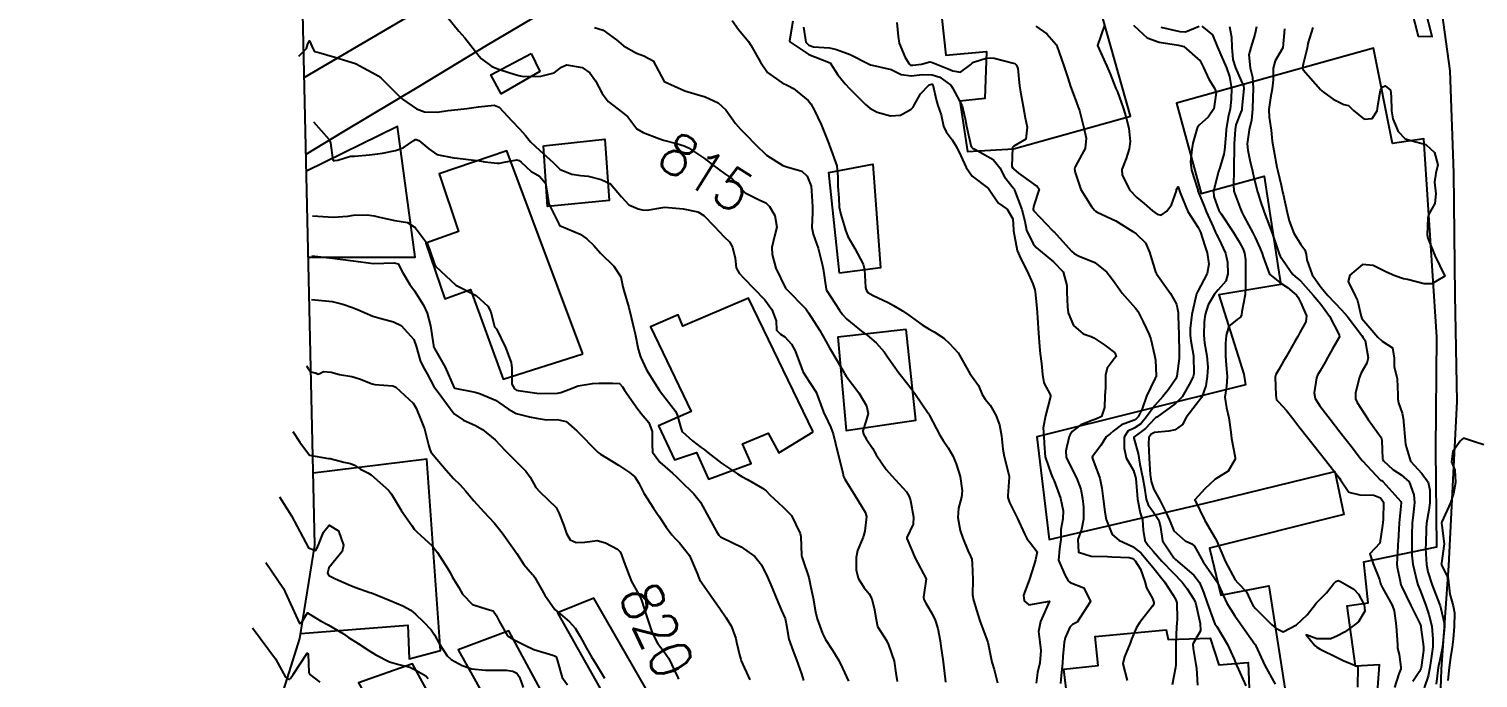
# Model space of a CAD drawing. Header units: metres. Extents: x 307586 to 320046, y 7427249 to 7434250.
# Drawn here: x 318738.1 to 318878.8, y 7429548.4 to 7429611.4 of the extents above; entities that cross this region are included whole.
import ezdxf
from ezdxf.enums import TextEntityAlignment as Align

# ---------------------------------------------------------------- set-up
doc = ezdxf.new("R2010")
doc.units = ezdxf.units.M
doc.header["$MEASUREMENT"] = 0
for name, color, linetype in [('Area', 45, 'Continuous'), ('Cotas', 45, 'Continuous'), ('Curvas de Nivel 1m', 11, 'Continuous'), ('Curvas de Nivel 5m', 15, 'Continuous'), ('Edificações', 30, 'Continuous'), ('Vias Primárias', 230, 'Continuous')]:
    doc.layers.add(name, color=color, linetype=linetype)
doc.styles.add('Style-STANDARD', font='STANDARD.shx')

msp = doc.modelspace()

# ---------------------------------------------------------------- linework, layer by layer
at = {"layer": 'Area'}
msp.add_polyline3d([(318757.15, 7429529.03, 828.4), (318764.41, 7429552.24, 824.38), (318765.86, 7429561.31, 826.19), (318764.71, 7429612.93, 817.03)], dxfattribs=at)
at = {"layer": 'Curvas de Nivel 1m', "flags": 128}
for points, elevation in [([(318793.03, 7429611.58), (318793.86, 7429611.32), (318795.17, 7429610.39), (318795.84, 7429609.79), (318797.1, 7429609.09), (318797.83, 7429608.84), (318798.73, 7429608.34), (318799.8, 7429606.33), (318801.79, 7429605.43), (318803, 7429605.08), (318803.78, 7429604.86), (318805.02, 7429604.27), (318805.77, 7429603.59), (318806.32, 7429602.81), (318806.72, 7429602.25), (318807.2, 7429601.69), (318807.74, 7429601.16), (318808.66, 7429600.22), (318809.72, 7429599.18), (318811.3, 7429598.19), (318811.7, 7429598.05), (318813.15, 7429597.62), (318813.69, 7429597.14), (318814.05, 7429596.16), (318814.11, 7429595.73), (318814.18, 7429594.15), (318814.19, 7429593.61), (318814.14, 7429592.15), (318814.26, 7429591.52), (318814.73, 7429590.15), (318815.14, 7429588.6), (318815.23, 7429588.14), (318815.52, 7429586.18), (318815.53, 7429586.14), (318815.56, 7429586.08), (318816.81, 7429584.12), (318817.11, 7429583.7), (318817.52, 7429583.24), (318818.94, 7429582.1), (318819.51, 7429581.69), (318820.39, 7429580.96), (318821.15, 7429580.07), (318821.49, 7429579.59), (318822.59, 7429578.05), (318823.45, 7429576.93), (318824.14, 7429576.03), (318825.42, 7429574.11), (318825.46, 7429574.05), (318825.48, 7429574.02), (318825.54, 7429573.89), (318826.57, 7429572), (318826.87, 7429571.48), (318827.38, 7429570.77), (318827.83, 7429569.99), (318828.14, 7429569.2), (318828.54, 7429567.98), (318828.72, 7429566.58), (318828.65, 7429565.98), (318828.38, 7429564.91), (318828.29, 7429563.98), (318828.54, 7429562.72), (318828.8, 7429561.97), (318829.26, 7429560.8), (318829.54, 7429560.25), (318829.65, 7429559.96), (318829.7, 7429559.51), (318829.76, 7429557.96), (318829.74, 7429556.49), (318829.81, 7429555.96), (318830.15, 7429554.91), (318830.44, 7429553.95), (318831.15, 7429552.04), (318831.2, 7429551.94), (318831.22, 7429551.88), (318831.62, 7429549.94), (318831.84, 7429549.22), (318832.17, 7429547.93)], 814), ([(318806.38, 7429612.25), (318807, 7429611.38), (318807.85, 7429610.39), (318807.98, 7429610.23), (318808.22, 7429609.86), (318809.14, 7429608.22), (318809.81, 7429607.22), (318811.25, 7429606.2), (318811.8, 7429605.96), (318812.34, 7429605.64), (318813.78, 7429604.48), (318814.04, 7429604.16), (318814.4, 7429603.52), (318815.03, 7429602.15), (318815.74, 7429600.39), (318815.8, 7429600.21), (318815.82, 7429600.14), (318815.86, 7429600.01), (318816.54, 7429598.13), (318816.64, 7429597.08), (318816.66, 7429596.13), (318816.74, 7429595.05), (318816.79, 7429594.12), (318816.93, 7429593.41), (318817.33, 7429592.11), (318817.4, 7429591.88), (318817.62, 7429591.28), (318818.3, 7429590.1), (318819.11, 7429588.58), (318819.24, 7429588.09), (318819.34, 7429586.32), (318819.4, 7429586.09), (318819.56, 7429585.85), (318820.08, 7429585.56), (318821.54, 7429584.87), (318822.07, 7429584.59), (318822.92, 7429584.05), (318823.54, 7429583.63), (318824.84, 7429582.71), (318825.52, 7429582.28), (318826.02, 7429582.01), (318826.93, 7429581.42), (318827.5, 7429580.89), (318828.32, 7429579.98), (318829.46, 7429577.97), (318830.3, 7429576.81), (318830.67, 7429575.95), (318830.96, 7429575.47), (318831.43, 7429574.89), (318831.99, 7429573.93), (318832.36, 7429572.98), (318832.54, 7429571.93), (318832.67, 7429570.64), (318832.79, 7429569.93), (318833.28, 7429567.99), (318833.29, 7429567.92), (318833.16, 7429566.08), (318833.17, 7429565.92), (318833.32, 7429565.44), (318834.09, 7429563.91), (318834.77, 7429562.41), (318835.02, 7429561.9), (318835.27, 7429561.62), (318836.02, 7429560.65), (318835.83, 7429559.89), (318835.7, 7429559.43), (318835.22, 7429557.9), (318834.67, 7429556.44), (318834.73, 7429555.9), (318835.2, 7429555.5), (318837.2, 7429555.87), (318836.33, 7429553.88), (318836.13, 7429552.92), (318836.26, 7429551.88), (318836.36, 7429551.09), (318836.26, 7429549.88), (318836.05, 7429548.95), (318835.91, 7429547.89)], 813), ([(318812.27, 7429612.18), (318811.96, 7429610.29), (318812, 7429610.19), (318813.83, 7429608.95), (318815.76, 7429608.21), (318815.82, 7429608.19), (318815.9, 7429608.14), (318816.65, 7429606.97), (318817.35, 7429606.12), (318817.8, 7429605.64), (318819.33, 7429604.09), (318819.77, 7429603.75), (318820.48, 7429603.37), (318821.77, 7429602.99), (318822.74, 7429603.08), (318823.78, 7429603.64), (318823.97, 7429603.85), (318824.08, 7429604.04), (318824.68, 7429605.15), (318825.51, 7429606.02), (318825.76, 7429606.07), (318825.8, 7429606.07), (318825.84, 7429606.06), (318825.87, 7429606.02), (318826.22, 7429604.45), (318826.37, 7429604.01), (318826.67, 7429603.11), (318826.92, 7429602), (318827.18, 7429601.43), (318827.74, 7429600.68), (318828.16, 7429599.99), (318828.6, 7429599.11), (318829.1, 7429597.98), (318829.69, 7429597.15), (318831.28, 7429595.95), (318831.68, 7429595.35), (318832.26, 7429594.53), (318833.1, 7429593.93), (318833.65, 7429593.01), (318833.7, 7429591.92), (318833.71, 7429591.84), (318834.07, 7429589.92), (318834.42, 7429589.1), (318835.04, 7429587.91), (318835.57, 7429586.68), (318835.78, 7429586.11), (318835.82, 7429585.9), (318835.98, 7429584.32), (318836.02, 7429583.89), (318836.05, 7429583.37), (318836.13, 7429581.89), (318836.22, 7429580.61), (318836.3, 7429579.89), (318836.43, 7429578.94), (318836.52, 7429577.88), (318836.65, 7429577.08), (318837.29, 7429575.87), (318837.31, 7429575.74), (318836.8, 7429573.88), (318836.58, 7429572.7), (318836.66, 7429571.88), (318836.69, 7429571.18), (318836.77, 7429569.88), (318837.35, 7429568.21), (318837.51, 7429567.87), (318837.66, 7429567.55), (318838.26, 7429565.86), (318838.52, 7429564.65), (318838.49, 7429563.86), (318838.32, 7429562.83), (318838.29, 7429561.86), (318838.18, 7429560.94), (318838.09, 7429559.86), (318838.68, 7429558.41), (318839.03, 7429557.85), (318839.22, 7429557.69), (318840.55, 7429557.17), (318841.2, 7429555.82), (318839.88, 7429553.84), (318839.43, 7429553.59), (318839.18, 7429553.33), (318838.72, 7429552.3), (318838.63, 7429551.86), (318838.49, 7429550.5), (318838.45, 7429549.86), (318838.34, 7429548.64), (318838.28, 7429547.86)], 812), ([(318813.31, 7429611.61), (318813.54, 7429610.16), (318813.85, 7429609.85), (318814.29, 7429609.71), (318815.84, 7429609.59), (318816.53, 7429609.44), (318817.84, 7429608.97), (318819.56, 7429608.09), (318819.82, 7429607.96), (318819.98, 7429607.93), (318821.82, 7429607.51), (318822.79, 7429607.03), (318823.81, 7429606.9), (318824.85, 7429607), (318825.81, 7429606.99), (318826.56, 7429606.76), (318827.61, 7429605.99), (318827.7, 7429605.89), (318827.8, 7429605.71), (318828.72, 7429603.98), (318829.02, 7429602.72), (318829.14, 7429601.98), (318829.57, 7429600.13), (318829.64, 7429599.97), (318829.73, 7429599.86), (318829.94, 7429599.76), (318831.72, 7429598.77), (318832.38, 7429597.94), (318832.82, 7429597.06), (318833.68, 7429596.01), (318833.76, 7429595.92), (318833.82, 7429595.78), (318834.53, 7429593.91), (318834.8, 7429592.76), (318834.98, 7429591.91), (318835.62, 7429590.56), (318835.92, 7429590.2), (318836.29, 7429589.89), (318837.6, 7429588.81), (318838.52, 7429587.86), (318838.89, 7429586.53), (318838.9, 7429585.86), (318838.96, 7429584.44), (318839.03, 7429583.86), (318839.52, 7429582.64), (318840.46, 7429581.84), (318841.25, 7429581.57), (318841.51, 7429581.45), (318842.57, 7429580.74), (318843.5, 7429580.02), (318843.65, 7429579.8), (318843.67, 7429579.62), (318843.49, 7429579.4), (318842.8, 7429578.48), (318842.64, 7429577.81), (318842.63, 7429576.63), (318842.58, 7429575.81), (318842.55, 7429574.69), (318842.24, 7429573.81), (318841.7, 7429573.54), (318841.42, 7429573.45), (318840.25, 7429572.99), (318839.4, 7429572.33), (318839.2, 7429572.05), (318839.12, 7429571.85), (318838.78, 7429570.46), (318838.82, 7429569.86), (318839.36, 7429568.71), (318839.83, 7429567.84), (318840.24, 7429566.74), (318840.42, 7429565.83), (318840.5, 7429565.01), (318840.5, 7429563.83), (318840.31, 7429562.82), (318839.96, 7429561.84), (318840.03, 7429560.61), (318841.26, 7429560.25), (318842.85, 7429560.21), (318843.26, 7429560.18), (318844.93, 7429560.11), (318845.26, 7429560.02), (318845.39, 7429559.92), (318845.51, 7429559.78), (318846.03, 7429558.98), (318846.46, 7429557.76), (318846.62, 7429557.16), (318847.21, 7429556.13), (318847.35, 7429555.75), (318847.34, 7429555.61), (318847.2, 7429555.38), (318845.94, 7429553.77), (318845.65, 7429553.3), (318845.16, 7429552.16), (318845.06, 7429551.88), (318845.02, 7429551.78), (318844.47, 7429550.46), (318844.34, 7429549.79), (318844.74, 7429548.15)], 811), ([(318835.87, 7429611.7), (318836.94, 7429610.96), (318837.85, 7429609.93), (318837.89, 7429609.87), (318837.92, 7429609.81), (318838.59, 7429607.86), (318838.97, 7429606.7), (318839.24, 7429605.86), (318839.79, 7429604.4), (318840, 7429603.85), (318840.11, 7429603.52), (318840.55, 7429601.84), (318840.76, 7429600.83), (318840.66, 7429599.84), (318840.33, 7429599.24), (318839.71, 7429598.05), (318839.65, 7429597.91), (318839.64, 7429597.85), (318839.7, 7429597.51), (318840.26, 7429595.84), (318841.29, 7429594.21), (318841.58, 7429593.83), (318841.66, 7429593.75), (318841.83, 7429593.65), (318843.65, 7429592.8), (318845.3, 7429591.78), (318845.63, 7429591.55), (318846.54, 7429590.68), (318846.92, 7429589.76), (318847.49, 7429587.84), (318847.53, 7429587.75), (318847.55, 7429587.72), (318847.58, 7429587.64), (318848.96, 7429585.74), (318849.55, 7429584.71), (318849.71, 7429583.9), (318849.7, 7429583.73), (318849.69, 7429583.58), (318849.76, 7429581.73), (318849.78, 7429580.01), (318849.79, 7429579.73), (318849.79, 7429579.42), (318849.57, 7429577.73), (318849.46, 7429577.47), (318848.75, 7429576.43), (318848.2, 7429575.74), (318847.43, 7429574.88), (318846.62, 7429573.76), (318846.08, 7429573.1), (318845.41, 7429572.68), (318844.81, 7429572.38), (318844.45, 7429571.79), (318844.45, 7429570.72), (318844.66, 7429569.79), (318845.35, 7429568.56), (318845.6, 7429567.78), (318845.73, 7429566.18), (318845.75, 7429565.77), (318846, 7429564.46), (318846.23, 7429563.77), (318846.3, 7429562.75), (318846.45, 7429561.76), (318846.78, 7429561.27), (318847.26, 7429560.72), (318848.11, 7429559.74), (318849.24, 7429558.57), (318850.08, 7429557.72), (318850.58, 7429557.08), (318851.21, 7429556.06), (318851.37, 7429555.7), (318851.45, 7429555.45), (318851.84, 7429553.69), (318851.88, 7429552.99), (318851.15, 7429551.74), (318851.14, 7429551.72), (318851.13, 7429551.7), (318851.13, 7429551.68), (318851.15, 7429551.27), (318851.4, 7429549.7), (318851.47, 7429549.36), (318851.57, 7429547.7)], 809), ([(318842.55, 7429611.82), (318841.85, 7429609.83), (318842.77, 7429607.82), (318843.08, 7429607.08), (318843.58, 7429605.8), (318843.65, 7429605.65), (318843.8, 7429605.32), (318844.36, 7429603.79), (318844.62, 7429602.94), (318844.9, 7429601.79), (318845.02, 7429600.51), (318844.93, 7429599.79), (318844.64, 7429598.87), (318844.24, 7429597.79), (318844.26, 7429597.23), (318844.99, 7429595.79), (318845.68, 7429595.08), (318846.38, 7429594.48), (318847.21, 7429593.76), (318847.66, 7429593.46), (318848.05, 7429593.35), (318848.61, 7429593.74), (318849.04, 7429594.36), (318849.52, 7429595.73), (318849.55, 7429595.86), (318849.69, 7429596.09), (318849.83, 7429595.73), (318849.88, 7429595.53), (318850.63, 7429593.72), (318851.64, 7429592.17), (318851.86, 7429591.71), (318852.3, 7429590.38), (318852.52, 7429589.7), (318852.68, 7429588.61), (318852.5, 7429587.7), (318851.57, 7429585.91), (318851.47, 7429585.7), (318851.43, 7429585.57), (318851.01, 7429583.71), (318850.87, 7429582.36), (318850.87, 7429581.71), (318850.94, 7429581.14), (318851.2, 7429579.7), (318851.21, 7429577.96), (318851.14, 7429577.7), (318850.9, 7429577.15), (318850.1, 7429575.72), (318849.44, 7429575.05), (318847.61, 7429573.75), (318847.49, 7429573.68), (318847.42, 7429573.61), (318846.53, 7429572.64), (318845.39, 7429571.8), (318845.39, 7429571.71), (318845.82, 7429570.22), (318845.88, 7429569.77), (318845.97, 7429569.17), (318846.28, 7429567.77), (318846.44, 7429566.87), (318846.6, 7429565.76), (318846.78, 7429565.22), (318847.31, 7429564.52), (318847.83, 7429563.74), (318847.99, 7429563.04), (318848.18, 7429561.74), (318849.26, 7429560.09), (318849.44, 7429559.91), (318849.68, 7429559.72), (318851.23, 7429558.38), (318851.76, 7429557.69), (318852.15, 7429556.75), (318852.52, 7429555.69), (318853.18, 7429553.84), (318853.26, 7429553.68), (318853.44, 7429553.42), (318854.49, 7429551.67), (318855.14, 7429550.22), (318855.29, 7429549.81), (318855.35, 7429549.66), (318855.54, 7429549.24), (318856.28, 7429547.64)], 808), ([(318845.35, 7429611.79), (318845.87, 7429611.33), (318846.68, 7429610.59), (318847.86, 7429610.17), (318849.74, 7429609.85), (318849.85, 7429609.83), (318850.24, 7429609.73), (318851.83, 7429608.34), (318852.17, 7429607.7), (318852.68, 7429606.56), (318853.21, 7429605.69), (318853.37, 7429605.26), (318853.16, 7429603.69), (318852.6, 7429602.87), (318851.76, 7429602.13), (318851.58, 7429601.89), (318851.5, 7429601.71), (318851.11, 7429600.35), (318851.01, 7429599.72), (318850.91, 7429598.53), (318850.99, 7429597.72), (318851.59, 7429595.81), (318851.62, 7429595.71), (318851.68, 7429595.56), (318852.21, 7429594.24), (318852.43, 7429593.7), (318853.1, 7429592.23), (318853.33, 7429591.68), (318853.42, 7429591.47), (318853.63, 7429591.05), (318854.28, 7429589.67), (318854.48, 7429588.79), (318854.53, 7429587.67), (318854.32, 7429586.93), (318853.57, 7429586.11), (318853.21, 7429585.68), (318852.61, 7429584.63), (318852.31, 7429583.69), (318852.23, 7429582.99), (318852.18, 7429581.69), (318852.25, 7429580.95), (318852.48, 7429579.69), (318852.57, 7429578.6), (318852.51, 7429577.69), (318852.37, 7429576.78), (318851.98, 7429575.69), (318851.44, 7429574.95), (318850.48, 7429573.71), (318850.12, 7429573.01), (318849.4, 7429572.49), (318848.78, 7429572.36), (318847.4, 7429572.24), (318847.09, 7429572.07), (318846.85, 7429571.76), (318846.8, 7429571.17), (318846.88, 7429569.76), (318846.98, 7429568.13), (318847.04, 7429567.75), (318847.09, 7429567.5), (318847.33, 7429566.72), (318847.87, 7429565.74), (318848.48, 7429564.57), (318848.85, 7429563.73), (318849.29, 7429562.71), (318850.36, 7429561.71), (318851.01, 7429561.45), (318851.27, 7429561.2), (318852.12, 7429559.69), (318853.23, 7429558.1), (318853.51, 7429557.68), (318853.79, 7429557.1), (318854.43, 7429555.67), (318855.19, 7429554.44), (318855.52, 7429553.99), (318855.76, 7429553.65), (318857.15, 7429551.7), (318857.2, 7429551.63), (318857.24, 7429551.54), (318858.12, 7429549.62), (318859.11, 7429547.81)], 807), ([(318848, 7429611.62), (318849.87, 7429611.18), (318850.42, 7429611.17), (318851.75, 7429611.71)], 806), ([(318852, 7429611.71), (318853.02, 7429610.85), (318853.53, 7429609.68), (318853.84, 7429608.92), (318854.38, 7429607.67), (318854.67, 7429606.82), (318854.86, 7429605.67), (318854.84, 7429604.62), (318854.73, 7429603.67), (318854.56, 7429602.88), (318854.37, 7429601.67), (318854.31, 7429601.11), (318854.18, 7429599.68), (318854.13, 7429599.28), (318853.71, 7429597.84), (318853.65, 7429597.73), (318853.63, 7429597.68), (318853.62, 7429597.6), (318853.13, 7429595.69), (318853.17, 7429595.18), (318853.66, 7429593.82), (318853.73, 7429593.68), (318853.86, 7429593.48), (318855.08, 7429591.67), (318855.62, 7429590.77), (318856.01, 7429590.05), (318856.15, 7429589.65), (318856.23, 7429589.03), (318856.23, 7429587.65), (318856.22, 7429586.3), (318856.2, 7429585.65), (318855.87, 7429583.98), (318855.83, 7429583.66), (318855.74, 7429583.46), (318855.54, 7429583.32), (318854.62, 7429582.58), (318854.36, 7429581.67), (318854.29, 7429580.88), (318854.29, 7429579.67), (318854.35, 7429578.8), (318854.45, 7429577.67), (318854.4, 7429576.73), (318854.24, 7429575.67), (318854.39, 7429574.63), (318854.61, 7429573.67), (318854.8, 7429572.27), (318854.88, 7429571.67), (318855.23, 7429569.81), (318855.22, 7429569.66), (318854.55, 7429568.48), (318853.34, 7429567.74), (318853.31, 7429567.72), (318853.26, 7429567.68), (318852.27, 7429566.76), (318851.32, 7429565.7), (318852.29, 7429563.69), (318853.28, 7429562), (318853.45, 7429561.68), (318853.58, 7429561.37), (318854.28, 7429559.67), (318855.23, 7429557.94), (318855.48, 7429557.66), (318856.33, 7429556.76), (318856.85, 7429555.64), (318856.97, 7429555.4), (318857.2, 7429555.14), (318858.76, 7429553.61), (318859.18, 7429553.23), (318859.88, 7429552.89), (318861.18, 7429553.58), (318862.22, 7429554.54), (318863.03, 7429555.56), (318863.1, 7429555.66), (318863.2, 7429555.76), (318864.09, 7429556.68), (318864.79, 7429557.54), (318865, 7429557.77), (318865.23, 7429557.86), (318865.47, 7429557.78), (318865.92, 7429557.53), (318866.75, 7429557.04), (318867.22, 7429556.55), (318867.75, 7429555.5), (318867.82, 7429554.88), (318867.19, 7429553.85), (318866.79, 7429553.52), (318865.85, 7429552.86), (318865.17, 7429552.49), (318864.51, 7429552.2), (318863.16, 7429552.21), (318862.13, 7429552.61), (318862.96, 7429551.56), (318863.15, 7429551.41), (318863.49, 7429551.22), (318865.14, 7429550.39), (318865.73, 7429550.12), (318867.13, 7429549.51), (318867.1, 7429547.51)], 806), ([(318857.29, 7429611.64), (318857.13, 7429610.9), (318856.74, 7429609.65), (318856.57, 7429608.92), (318856.69, 7429607.65), (318856.92, 7429606.75), (318856.99, 7429605.64), (318856.93, 7429604.78), (318856.91, 7429603.64), (318856.83, 7429602.59), (318856.58, 7429601.65), (318856.38, 7429600.29), (318856.45, 7429599.65), (318856.67, 7429598.7), (318856.91, 7429597.64), (318857.05, 7429597), (318857.39, 7429595.63), (318857.46, 7429595.41), (318857.67, 7429594.79), (318858.06, 7429593.63), (318858.3, 7429592.98), (318858.81, 7429591.62), (318859.43, 7429589.8), (318859.5, 7429589.61), (318859.61, 7429589.36), (318860.82, 7429587.59), (318861.24, 7429587.24), (318861.58, 7429586.96), (318862.82, 7429585.57), (318863.55, 7429584.7), (318864.39, 7429583.55), (318865.32, 7429581.74), (318865.35, 7429581.54), (318864.69, 7429580.36), (318864.23, 7429579.55), (318863.96, 7429579.08), (318863.47, 7429578.22), (318863.23, 7429577.8), (318863.14, 7429577.56), (318862.91, 7429576.11), (318862.99, 7429575.56), (318863.44, 7429574.84), (318864.44, 7429573.55), (318865.4, 7429572.31), (318866.01, 7429571.53), (318866.63, 7429570.76), (318867.38, 7429569.76), (318867.59, 7429569.51), (318869.35, 7429567.63), (318869.44, 7429567.57), (318869.56, 7429567.49), (318871.32, 7429565.55), (318871.36, 7429565.46), (318871.36, 7429565.42), (318871.32, 7429565.08), (318871.17, 7429563.46), (318871.06, 7429561.67), (318871.04, 7429561.46), (318871.01, 7429561.21), (318870.93, 7429559.46), (318870.96, 7429559.17), (318871.24, 7429557.81), (318871.31, 7429557.46), (318871.37, 7429557.32), (318872.3, 7429555.45), (318873.18, 7429553.63), (318873.25, 7429553.44), (318873.27, 7429553.35), (318873.52, 7429551.44), (318873.51, 7429551.07), (318873.3, 7429549.44), (318873.27, 7429549.3), (318873.13, 7429549.02), (318872.49, 7429548.08)], 804), ([(318862.77, 7429611.58), (318862.29, 7429610.02), (318862.21, 7429609.58), (318861.84, 7429608.02), (318861.77, 7429607.66), (318861.77, 7429607.59), (318861.83, 7429607.48), (318863.51, 7429605.56), (318863.65, 7429605.42), (318863.8, 7429605.29), (318864.73, 7429604.62), (318865.79, 7429604.1), (318866.24, 7429603.99), (318866.72, 7429603.53), (318867.77, 7429602.67), (318868.54, 7429602.73), (318869.01, 7429603.5), (318869.12, 7429604.16), (318869.35, 7429605.49), (318869.51, 7429605.79), (318869.81, 7429605.92), (318870.31, 7429605.48), (318870.39, 7429604.89), (318870.42, 7429603.48), (318870.55, 7429602.7), (318871.05, 7429601.48), (318871.75, 7429600.77), (318872.76, 7429600.47), (318873.74, 7429600.21), (318874.58, 7429599.43), (318874.92, 7429598.23), (318874.71, 7429597.43), (318874.57, 7429596.56), (318874.7, 7429595.43), (318874.62, 7429594.49), (318874.05, 7429593.44), (318873.95, 7429593.14), (318873.87, 7429591.44), (318873.93, 7429591.13), (318874.61, 7429589.43), (318875.59, 7429587.42), (318874.34, 7429586.67), (318873.58, 7429586.7), (318871.95, 7429587.09), (318871.59, 7429587.18), (318870.73, 7429587.47), (318869.93, 7429587.82), (318869.6, 7429587.98), (318868.63, 7429588.47), (318867.6, 7429588.55), (318866.36, 7429587.53), (318866.21, 7429586.91), (318866.88, 7429585.52), (318867.11, 7429585.07), (318867.46, 7429583.51), (318867.54, 7429583.33), (318869.07, 7429581.49), (318869.51, 7429581.13), (318870.51, 7429580.48), (318870.68, 7429579.47), (318870.67, 7429578.66), (318870.95, 7429577.47), (318871.01, 7429575.9), (318871.01, 7429575.47), (318871.1, 7429575.13), (318871.43, 7429574.13), (318871.57, 7429573.46), (318871.59, 7429573.29), (318871.74, 7429571.46), (318871.77, 7429571.07), (318872.26, 7429569.45), (318873.36, 7429568.26), (318873.97, 7429567.43), (318874.14, 7429566.63), (318874.13, 7429565.43), (318874.04, 7429564.71), (318873.81, 7429563.43), (318873.77, 7429562.96), (318873.73, 7429561.44), (318873.72, 7429560.99), (318873.8, 7429559.43), (318873.95, 7429558.73), (318874.37, 7429557.43), (318875.07, 7429555.56), (318875.12, 7429555.42), (318875.2, 7429555.14), (318875.53, 7429553.76), (318875.54, 7429553.41), (318875.52, 7429553.08), (318875.36, 7429551.42), (318875.14, 7429550.29), (318874.97, 7429549.58), (318874.94, 7429549.42), (318874.74, 7429547.8)], 802), ([(318764.31, 7429608.81), (318765.08, 7429609.53), (318765.18, 7429609.99), (318765.34, 7429610.27), (318765.71, 7429609.48), (318765.83, 7429609.25), (318766.25, 7429609.16), (318767.82, 7429608.71), (318769.82, 7429608.07), (318771.03, 7429607.45), (318771.81, 7429607.01), (318772.02, 7429606.88), (318772.3, 7429606.66), (318773.78, 7429605.21), (318774.4, 7429604.63), (318775.76, 7429603.67), (318776.53, 7429603.38), (318777.76, 7429603.35), (318778.82, 7429603.52), (318779.76, 7429603.63), (318780.63, 7429603.7), (318781.77, 7429603.88), (318783.28, 7429604.04), (318783.77, 7429603.85), (318785, 7429602.51), (318785.75, 7429601.75), (318786.34, 7429601.09), (318786.82, 7429600.48), (318787.72, 7429599.62), (318789, 7429598.46), (318789.7, 7429597.78), (318790.81, 7429597.32), (318791.69, 7429597.22), (318792.41, 7429597.14), (318793.69, 7429596.82), (318794.57, 7429596.39), (318795.66, 7429595.13), (318796.36, 7429594.37), (318797.26, 7429593.97), (318797.65, 7429593.87), (318798.15, 7429593.84), (318799.65, 7429594.1), (318799.86, 7429594.12), (318801.65, 7429593.98), (318803.05, 7429593.69), (318803.64, 7429593.33), (318804.64, 7429592.27), (318805.62, 7429591.25), (318806.12, 7429590.75), (318806.44, 7429590.25), (318806.67, 7429589.17), (318806.79, 7429588.24), (318807.07, 7429587.73), (318807.57, 7429587.21), (318808.51, 7429586.22), (318809.55, 7429585.14), (318810.24, 7429584.2), (318810.65, 7429583.08), (318810.71, 7429582.2), (318811.1, 7429581.79), (318811.51, 7429581.53), (318812.16, 7429580.83), (318812.5, 7429580.17), (318813.12, 7429578.52), (318813.27, 7429578.16), (318813.46, 7429577.86), (318814.55, 7429576.15), (318815.22, 7429574.33), (318815.29, 7429574.14), (318815.41, 7429573.89), (318815.98, 7429572.72), (318816.2, 7429572.13), (318816.42, 7429571.17), (318816.68, 7429570.12), (318817.13, 7429568.33), (318817.17, 7429568.11), (318817.2, 7429567.97), (318817.34, 7429567.73), (318818.33, 7429566.1), (318819.3, 7429564.52), (318819.45, 7429564.09), (318819.28, 7429562.67), (318819.16, 7429562.2), (318819.12, 7429562.09), (318818.57, 7429560.79), (318818.43, 7429560.1), (318818.43, 7429558.9), (318818.62, 7429558.1), (318819.21, 7429557.16), (318819.7, 7429556.58), (318819.94, 7429556.08), (318820.22, 7429555.04), (318820.39, 7429554.07), (318820.52, 7429553.42), (318821.16, 7429552.4), (318821.38, 7429552.06), (318821.58, 7429551.62), (318822.12, 7429550.05), (318822.28, 7429548.88), (318822.42, 7429548.05)], 816), ([(318860.03, 7429611.45), (318859.85, 7429609.61), (318859.1, 7429608.35), (318858.91, 7429607.62), (318858.92, 7429606.51), (318858.83, 7429605.62), (318858.67, 7429604.74), (318858.51, 7429603.62), (318858.52, 7429602.87), (318858.72, 7429601.62), (318858.83, 7429600.53), (318858.97, 7429599.62), (318859.29, 7429598.03), (318859.38, 7429597.61), (318859.69, 7429596.27), (318859.84, 7429595.61), (318859.88, 7429595.4), (318860.27, 7429593.6), (318860.46, 7429592.79), (318860.92, 7429591.6), (318861.62, 7429590.49), (318862, 7429589.97), (318862.11, 7429589.58), (318862.19, 7429589), (318862.72, 7429587.57), (318863.57, 7429586.34), (318864.24, 7429585.55), (318865.55, 7429584.16), (318865.86, 7429583.85), (318866.09, 7429583.53), (318867.52, 7429581.66), (318867.63, 7429581.51), (318867.84, 7429581.18), (318868.14, 7429579.5), (318868.01, 7429578.98), (318867.48, 7429578.04), (318867.26, 7429577.51), (318866.91, 7429576.06), (318866.91, 7429575.52), (318867.08, 7429575.16), (318867.43, 7429574.6), (318868.13, 7429573.5), (318869.4, 7429571.75), (318869.48, 7429571.49), (318869.55, 7429569.66), (318869.62, 7429569.49), (318870.55, 7429568.66), (318871.36, 7429568.15), (318872.12, 7429567.45), (318872.58, 7429566.2), (318872.64, 7429565.45), (318872.52, 7429564.24), (318872.43, 7429563.45), (318872.39, 7429562.35), (318872.38, 7429561.45), (318872.38, 7429560.33), (318872.47, 7429559.45), (318872.86, 7429557.82), (318872.98, 7429557.44), (318873.22, 7429556.83), (318873.75, 7429555.43), (318874.05, 7429554.58), (318874.32, 7429553.43), (318874.43, 7429552.16), (318874.41, 7429551.43), (318874.26, 7429550.31), (318874.13, 7429549.43), (318873.96, 7429548.59), (318873.57, 7429547.44)], 803), ([(318765.75, 7429602.41), (318767.23, 7429600.72), (318767.39, 7429600.38), (318767.62, 7429598.71), (318767.65, 7429598.66), (318767.7, 7429598.64), (318767.76, 7429598.65), (318768.12, 7429598.71), (318769.32, 7429599.08), (318769.71, 7429599.08), (318771.17, 7429599.21), (318771.71, 7429599.28), (318772.44, 7429599.39), (318773.71, 7429599.64), (318774.45, 7429599.9), (318775.47, 7429600.62), (318775.64, 7429600.7), (318775.72, 7429600.71), (318775.97, 7429600.62), (318776.93, 7429599.81), (318777.71, 7429599.23), (318779.37, 7429598.91), (318779.71, 7429598.89), (318781.59, 7429598.67), (318781.7, 7429598.65), (318782.39, 7429598.54), (318783.58, 7429598.4), (318783.7, 7429598.4), (318783.81, 7429598.41), (318784.27, 7429598.51), (318785.48, 7429598.73), (318785.71, 7429598.67), (318785.91, 7429598.5), (318786.85, 7429597.64), (318787.69, 7429597.15), (318788.26, 7429596.46), (318788.41, 7429595.72), (318788.6, 7429594.46), (318789.52, 7429592.56), (318789.59, 7429592.45), (318789.63, 7429592.36), (318789.79, 7429592.29), (318791.62, 7429591.5), (318792.27, 7429591.07), (318792.96, 7429590.41), (318793.6, 7429589.65), (318794.89, 7429588.39), (318795.57, 7429587.36), (318795.75, 7429586.56), (318795.79, 7429586.38), (318795.89, 7429586.04), (318796.37, 7429584.37), (318796.6, 7429583.44), (318796.85, 7429582.36), (318796.97, 7429581.82), (318797.26, 7429580.35), (318797.48, 7429579.6), (318798.08, 7429578.34), (318799.11, 7429576.67), (318799.34, 7429576.33), (318799.44, 7429576.2), (318800.88, 7429574.31), (318801.05, 7429573.95), (318801.4, 7429572.7), (318801.49, 7429572.4), (318801.57, 7429572.3), (318802.53, 7429571.43), (318803.38, 7429570.78), (318803.67, 7429570.58), (318804.06, 7429570.27), (318805.36, 7429569.27), (318806.91, 7429568.24), (318807.18, 7429568.07), (318807.34, 7429567.98), (318807.89, 7429567.67), (318809.33, 7429566.85), (318809.69, 7429566.57), (318810.04, 7429566.2), (318811.31, 7429565.02), (318812.14, 7429564.17), (318813, 7429562.44), (318813.05, 7429562.16), (318813.13, 7429560.29), (318813.15, 7429560.16), (318813.25, 7429559.88), (318813.84, 7429558.15), (318814.01, 7429557.36), (318814.25, 7429556.15), (318814.49, 7429554.84), (318814.64, 7429554.15), (318815.16, 7429552.71), (318815.35, 7429552.33), (318815.47, 7429552.14), (318816.14, 7429551.12), (318816.75, 7429550.12), (318817.12, 7429549.35), (318817.7, 7429548.1)], 817), ([(318765.64, 7429593.28), (318766.17, 7429593.26), (318767.64, 7429593.17), (318769.07, 7429593.27), (318769.64, 7429593.35), (318770.94, 7429593.38), (318771.64, 7429593.28), (318772.15, 7429593.17), (318773.63, 7429592.84), (318774.87, 7429592.63), (318775.63, 7429592.17), (318776.77, 7429590.6), (318777.02, 7429590.03), (318777.49, 7429588.59), (318777.51, 7429588.52), (318777.58, 7429588.39), (318779.56, 7429586.57), (318781.55, 7429585.54), (318782.68, 7429584.53), (318782.95, 7429583.95), (318783.31, 7429582.52), (318783.41, 7429582.42), (318783.51, 7429582.3), (318784.39, 7429580.51), (318784.93, 7429579.05), (318784.99, 7429578.5), (318785, 7429576.95), (318785.26, 7429576.5), (318785.44, 7429576.37), (318785.61, 7429576.32), (318787.44, 7429576.06), (318787.86, 7429576.04), (318789.44, 7429576.08), (318789.76, 7429576.12), (318790.54, 7429576.43), (318791.45, 7429576.77), (318792.83, 7429577.02), (318793.45, 7429577.04), (318794.78, 7429577.05), (318795.45, 7429577.01), (318795.74, 7429576.67), (318795.93, 7429576.37), (318797.25, 7429574.51), (318797.36, 7429574.35), (318797.39, 7429574.32), (318797.41, 7429574.3), (318798.29, 7429573.23), (318798.64, 7429572.34), (318798.63, 7429571.08), (318798.65, 7429570.34), (318799.36, 7429569.36), (318800.59, 7429568.31), (318800.98, 7429567.95), (318801.34, 7429567.6), (318802.68, 7429566.29), (318803.31, 7429565.47), (318803.98, 7429564.27), (318804.84, 7429562.7), (318805.1, 7429562.26), (318805.27, 7429562.1), (318806.52, 7429561.5), (318807.26, 7429561.14), (318808.6, 7429560.22), (318809.24, 7429559.4), (318809.83, 7429558.2), (318810.25, 7429557.23), (318810.66, 7429556.19), (318811.18, 7429554.96), (318811.53, 7429554.18), (318811.64, 7429553.7), (318811.9, 7429552.17), (318812.31, 7429551), (318812.65, 7429550.16), (318813.11, 7429548.82), (318813.33, 7429548.16)], 818), ([(318765.59, 7429589.39), (318766.18, 7429589.33), (318767.59, 7429589.17), (318769.33, 7429588.95), (318769.59, 7429588.92), (318771.58, 7429588.67), (318773.58, 7429588.71), (318773.95, 7429588.64), (318774.39, 7429587.82), (318775.09, 7429586.62), (318775.55, 7429586.01), (318776.44, 7429584.61), (318776.77, 7429583.85), (318777.09, 7429582.6), (318777.38, 7429580.69), (318777.4, 7429580.59), (318777.42, 7429580.53), (318777.48, 7429580.42), (318778.52, 7429578.58), (318779.41, 7429576.6), (318779.43, 7429576.57), (318779.44, 7429576.55), (318779.47, 7429576.55), (318781.44, 7429576.15), (318781.96, 7429576.01), (318783.43, 7429575.38), (318784.69, 7429574.51), (318785.41, 7429574.08), (318786.7, 7429573.77), (318787.4, 7429573.63), (318788.37, 7429573.49), (318789.4, 7429573.5), (318790.27, 7429573.31), (318791.32, 7429572.42), (318791.35, 7429572.38), (318791.39, 7429572.33), (318793.27, 7429570.4), (318793.37, 7429570.3), (318793.62, 7429570.15), (318795.35, 7429569.07), (318796.44, 7429568.36), (318796.94, 7429567.95), (318797.33, 7429567.33), (318797.83, 7429566.34), (318798.74, 7429564.89), (318799.14, 7429564.33), (318799.29, 7429564.09), (318800, 7429563.04), (318800.55, 7429562.31), (318800.88, 7429561.92), (318801.27, 7429561.53), (318802.26, 7429560.29), (318803.02, 7429558.49), (318803.09, 7429558.28), (318803.22, 7429557.98), (318804.42, 7429556.27), (318805.19, 7429555.17), (318805.8, 7429554.25), (318806.33, 7429553.41), (318806.75, 7429552.24), (318806.8, 7429551.88), (318807.14, 7429550.53), (318807.23, 7429550.23), (318807.28, 7429550.08), (318808.1, 7429548.22)], 819), ([(318765.06, 7429578.71), (318765.23, 7429578.45), (318765.45, 7429578.15), (318765.9, 7429578.05), (318765.99, 7429578.02), (318766.16, 7429577.9), (318766.37, 7429577.97), (318766.73, 7429578.18), (318767.46, 7429578.09), (318768.26, 7429577.89), (318769.45, 7429577.7), (318770.22, 7429577.46), (318771.45, 7429576.97), (318771.71, 7429576.92), (318773.44, 7429576.78), (318773.74, 7429576.64), (318775.42, 7429575.1), (318775.7, 7429574.62), (318776.2, 7429573.41), (318776.51, 7429572.6), (318776.92, 7429571.05), (318777.04, 7429570.59), (318777.13, 7429570.37), (318777.36, 7429570.07), (318778.63, 7429568.58), (318779.34, 7429567.79), (318779.96, 7429567.19), (318780.55, 7429566.55), (318781.31, 7429565.61), (318782.29, 7429564.53), (318783.28, 7429563.48), (318784.07, 7429562.51), (318785.25, 7429560.81), (318785.38, 7429560.63), (318785.47, 7429560.5), (318786.18, 7429559.43), (318787, 7429558.47), (318787.1, 7429558.35), (318787.22, 7429558.15), (318788.2, 7429556.46), (318789.18, 7429555.07), (318789.91, 7429554.44), (318790.61, 7429553.87), (318791.16, 7429553.23), (318791.65, 7429552.42), (318792.24, 7429551.31), (318792.78, 7429550.4), (318793.12, 7429549.86), (318793.99, 7429548.39)], 821), ([(318763.75, 7429572.35), (318764.42, 7429571.3), (318765.36, 7429570.05), (318767.19, 7429569.73), (318767.35, 7429569.72), (318768.69, 7429569.36), (318769.35, 7429569.22), (318769.72, 7429569.06), (318770.32, 7429568.68), (318771.02, 7429568.34), (318771.34, 7429568.15), (318773.01, 7429566.64), (318773.32, 7429566.25), (318774.29, 7429564.63), (318775.28, 7429563.21), (318775.53, 7429562.87), (318775.78, 7429562.61), (318777.25, 7429561.23), (318777.79, 7429560.58), (318778.75, 7429559.06), (318779.03, 7429558.57), (318779.22, 7429558.24), (318779.85, 7429557.2), (318780.21, 7429556.55), (318781.19, 7429555.55), (318782.61, 7429555.1), (318783.18, 7429554.94), (318783.48, 7429554.52), (318783.77, 7429553.91), (318784.59, 7429552.51), (318785.15, 7429552.14), (318786.26, 7429551.6), (318787.14, 7429551.18), (318788.98, 7429550.61), (318789.13, 7429550.57), (318789.21, 7429550.52), (318789.31, 7429550.45), (318789.41, 7429550.17), (318789.89, 7429548.44), (318790.39, 7429547.73)], 822), ([(318879.39, 7429571.05), (318878.36, 7429571.38), (318877.4, 7429571.68), (318877.23, 7429571.56), (318877.08, 7429571.39), (318876.37, 7429570.39), (318876.23, 7429569.41), (318876.55, 7429568.59), (318876.61, 7429567.4), (318876.42, 7429566.32), (318876.14, 7429565.41), (318875.3, 7429563.56), (318875.28, 7429563.45), (318875.28, 7429563.42), (318875.3, 7429563.22), (318875.51, 7429561.42), (318875.25, 7429559.55), (318875.24, 7429559.43), (318875.25, 7429559.38), (318875.91, 7429558.08), (318875.98, 7429557.41), (318876.07, 7429556.56), (318876.41, 7429555.4), (318876.52, 7429554.73), (318876.48, 7429553.4), (318876.39, 7429552.18), (318876.3, 7429551.4), (318876.13, 7429550.39), (318876, 7429549.41), (318875.87, 7429548.16)], 801), ([(318762.44, 7429565.99), (318763.62, 7429564.15), (318765.25, 7429561.03), (318765.93, 7429560.8), (318766.15, 7429561.19), (318766.73, 7429562.57), (318767.28, 7429563.24), (318768.16, 7429562.7), (318768.66, 7429561.29), (318768.54, 7429560.7), (318767.95, 7429559.99), (318767.23, 7429559.09), (318767.11, 7429558.6), (318767.22, 7429558.36), (318767.87, 7429558.05), (318769.21, 7429557.45), (318769.76, 7429557.23), (318771.2, 7429556.72), (318771.39, 7429556.66), (318773.19, 7429555.93), (318774.41, 7429555.4), (318775.18, 7429554.99), (318775.65, 7429554.61), (318776.42, 7429553.86), (318777.16, 7429553.08), (318777.5, 7429552.59), (318777.95, 7429551.77), (318778.71, 7429550.57), (318779.12, 7429550.19), (318780.17, 7429549.61), (318781.11, 7429549.3), (318782.45, 7429549.18), (318783.11, 7429549.17), (318784.47, 7429549.15), (318785.11, 7429549.07), (318785.48, 7429548.87), (318785.73, 7429548.49), (318786.1, 7429547.49)], 823), ([(318761.13, 7429559.63), (318762.83, 7429557.11), (318764.4, 7429553.7), (318764.56, 7429553.73), (318765.17, 7429554.74), (318766.41, 7429553.97), (318767.16, 7429553.57), (318768.65, 7429552.7), (318769.15, 7429552.34), (318770.08, 7429551.74), (318771.13, 7429551.07), (318771.8, 7429550.65), (318773.12, 7429549.98), (318774.03, 7429549.71), (318775.11, 7429549.46), (318775.68, 7429549.18), (318776.65, 7429548.6), (318776.87, 7429548.36)], 824)]:
    msp.add_lwpolyline(points, dxfattribs=dict(at, elevation=elevation))
at = {"layer": 'Curvas de Nivel 5m', "flags": 128}
for points, elevation in [([(318778.77, 7429612.58), (318779.86, 7429611.23), (318780.44, 7429610.56), (318781.83, 7429608.81), (318782.05, 7429608.55), (318783.07, 7429607.79), (318783.81, 7429607.49), (318785.32, 7429607), (318785.81, 7429606.87), (318786.14, 7429606.83), (318787.81, 7429606.85), (318789.1, 7429607.16), (318789.82, 7429607.71), (318790.3, 7429607.96), (318791.82, 7429607.68), (318792.56, 7429607.17), (318793.13, 7429606.41), (318793.78, 7429605.16), (318794.36, 7429604.39), (318795.76, 7429603.31), (318796.27, 7429602.89), (318796.64, 7429602.37), (318797.13, 7429601.74), (318797.74, 7429601.38), (318799.28, 7429600.79), (318799.74, 7429600.65), (318801, 7429600.32), (318801.73, 7429600.09), (318802.14, 7429599.89), (318803.71, 7429598.86), (318804.46, 7429598.27), (318805.69, 7429597.38), (318806.35, 7429596.91), (318806.98, 7429596.24), (318807.67, 7429595.52), (318809.03, 7429594.85), (318809.66, 7429594.54), (318810.03, 7429594.21), (318810.52, 7429593.33), (318810.72, 7429592.2), (318810.51, 7429591.32), (318810.26, 7429590.2), (318810.28, 7429589.53), (318810.63, 7429588.2), (318811.56, 7429586.27), (318811.6, 7429586.22), (318811.63, 7429586.19), (318813.53, 7429584.27), (318813.62, 7429584.16), (318813.81, 7429583.88), (318814.91, 7429582.15), (318815.5, 7429581.12), (318815.84, 7429580.48), (318816.03, 7429580.13), (318816.88, 7429578.71), (318817.24, 7429578.11), (318817.31, 7429577.97), (318817.46, 7429577.71), (318818.68, 7429576.1), (318819.42, 7429574.83), (318819.59, 7429574.09), (318819.41, 7429573.4), (318819.07, 7429572.41), (318819.14, 7429572.09), (318819.39, 7429571.64), (318820.03, 7429570.73), (318820.38, 7429570.07), (318821.35, 7429568.65), (318821.91, 7429568.05), (318823.33, 7429566.49), (318823.59, 7429566.04), (318823.71, 7429565.64), (318824.01, 7429564.03), (318823.97, 7429563.35), (318823.36, 7429562.04), (318823.36, 7429561.95), (318824.15, 7429560.03), (318825.22, 7429558.02), (318824.98, 7429556.24), (318825.01, 7429556.02), (318825.2, 7429555.66), (318825.8, 7429554.63), (318826.09, 7429554.01), (318826.37, 7429553.2), (318826.59, 7429552), (318826.65, 7429551.5), (318826.89, 7429549.99), (318827.1, 7429547.99)], 815), ([(318822.37, 7429612.06), (318822.5, 7429610.7), (318822.6, 7429610.06), (318823.2, 7429608.68), (318823.59, 7429608.04), (318823.71, 7429607.93), (318823.82, 7429607.92), (318823.93, 7429607.93), (318824.77, 7429608.03), (318825.6, 7429608.25), (318825.83, 7429608.19), (318826.23, 7429608.01), (318827.38, 7429607.56), (318827.82, 7429607.38), (318828.56, 7429607.24), (318829.57, 7429607.97), (318829.69, 7429608.11), (318829.83, 7429608.21), (318831.15, 7429608.64), (318831.83, 7429608.61), (318833.59, 7429608.16), (318833.83, 7429608.08), (318834.01, 7429607.92), (318834.12, 7429607.61), (318834.3, 7429605.92), (318834.39, 7429605.32), (318834.66, 7429603.91), (318834.85, 7429602.82), (318835.02, 7429601.91), (318834.91, 7429600.74), (318833.73, 7429600.04), (318833.62, 7429599.92), (318833.55, 7429598.07), (318833.65, 7429597.92), (318833.67, 7429597.89), (318833.7, 7429597.85), (318834.19, 7429597.42), (318835.69, 7429596.37), (318835.98, 7429596.19), (318836.21, 7429595.89), (318835.67, 7429594.29), (318835.62, 7429593.94), (318835.63, 7429593.9), (318835.66, 7429593.8), (318837.5, 7429591.87), (318837.57, 7429591.81), (318837.63, 7429591.76), (318839.33, 7429589.85), (318839.61, 7429589.62), (318840.08, 7429589.37), (318841.6, 7429588.77), (318842.76, 7429587.81), (318843.14, 7429587.36), (318843.57, 7429586.75), (318844.27, 7429585.79), (318845.55, 7429584.32), (318845.79, 7429584.02), (318845.92, 7429583.77), (318846.3, 7429583), (318846.89, 7429581.76), (318847.05, 7429581.3), (318847.41, 7429579.75), (318847.49, 7429579.26), (318847.57, 7429577.75), (318847.55, 7429577.66), (318847.46, 7429577.52), (318846.62, 7429575.76), (318846.19, 7429574.53), (318845.81, 7429573.77), (318845.63, 7429573.56), (318845.42, 7429573.45), (318844.21, 7429572.99), (318843.4, 7429572.37), (318843.09, 7429572.11), (318842.72, 7429571.81), (318842.19, 7429571), (318841.37, 7429569.91), (318841.34, 7429569.82), (318841.37, 7429569.71), (318842.1, 7429567.81), (318842.29, 7429566.85), (318842.43, 7429565.81), (318842.58, 7429564.54), (318842.72, 7429563.81), (318843.28, 7429562.34), (318843.93, 7429561.79), (318845.27, 7429561.18), (318846.07, 7429560.57), (318846.76, 7429559.76), (318847.24, 7429559.16), (318848.37, 7429557.74), (318849.21, 7429556.44), (318849.47, 7429555.99), (318849.56, 7429555.72), (318849.59, 7429554.13), (318849.58, 7429553.72), (318849.54, 7429553.36), (318849.46, 7429551.73), (318849.47, 7429550.06), (318849.47, 7429549.72), (318849.44, 7429549.41), (318849.12, 7429547.73)], 810), ([(318854.67, 7429611.67), (318854.88, 7429610.65), (318854.9, 7429609.67), (318855.02, 7429608.48), (318855.26, 7429607.67), (318855.81, 7429606.4), (318856.04, 7429605.9), (318856.07, 7429605.66), (318855.89, 7429603.76), (318855.89, 7429603.66), (318855.87, 7429603.57), (318855.78, 7429603.34), (318855.3, 7429602.12), (318855.22, 7429601.67), (318855.13, 7429600.27), (318855.12, 7429599.67), (318855.11, 7429598.27), (318855.1, 7429597.67), (318855.06, 7429596.29), (318855.1, 7429595.67), (318855.67, 7429594.13), (318855.82, 7429593.81), (318855.89, 7429593.66), (318856.11, 7429593.19), (318856.96, 7429591.64), (318857.18, 7429591.19), (318857.62, 7429590.18), (318857.84, 7429589.63), (318857.94, 7429589.3), (318858.58, 7429587.62), (318859.57, 7429586.8), (318860.31, 7429586.34), (318861.19, 7429585.59), (318861.34, 7429585.36), (318861.56, 7429584.9), (318862.16, 7429583.57), (318862.1, 7429583.01), (318861.52, 7429581.95), (318861.39, 7429581.71), (318861.31, 7429581.58), (318861.06, 7429581.14), (318860.18, 7429579.6), (318859.93, 7429579.16), (318859.47, 7429578.38), (318859.19, 7429577.89), (318859.12, 7429577.61), (318859.18, 7429575.87), (318859.2, 7429575.61), (318859.26, 7429575.43), (318859.44, 7429575.24), (318860.21, 7429574.37), (318860.82, 7429573.59), (318861.41, 7429572.83), (318862.41, 7429571.57), (318863.38, 7429570.33), (318863.99, 7429569.55), (318865.35, 7429567.81), (318865.46, 7429567.65), (318865.51, 7429567.54), (318866.27, 7429566.46), (318867.33, 7429566.2), (318868.68, 7429566.15), (318869.33, 7429565.91), (318869.62, 7429565.49), (318869.61, 7429563.79), (318869.58, 7429563.49), (318869.55, 7429563.24), (318869.27, 7429561.49), (318868.3, 7429560.46), (318868.64, 7429559.5), (318869.24, 7429557.97), (318869.33, 7429557.59), (318869.37, 7429557.49), (318869.55, 7429557.16), (318870.48, 7429555.47), (318870.66, 7429554.93), (318870.87, 7429553.46), (318870.98, 7429551.64), (318870.98, 7429551.46), (318871, 7429551.31), (318871.15, 7429550.68), (318871.33, 7429549.46), (318871.3, 7429549.29), (318871.13, 7429548.81), (318870.69, 7429547.47)], 805), ([(318765.54, 7429585.17), (318767.24, 7429585.01), (318767.54, 7429584.96), (318768.58, 7429584.7), (318769.53, 7429584.38), (318770.03, 7429584.18), (318771.52, 7429583.56), (318772.2, 7429583.34), (318773.52, 7429583), (318774.26, 7429582.63), (318775.49, 7429581.29), (318775.71, 7429580.62), (318776.09, 7429579.23), (318776.39, 7429578.61), (318776.78, 7429577.93), (318777.44, 7429576.71), (318777.53, 7429576.59), (318777.86, 7429576.17), (318779, 7429574.57), (318779.41, 7429574.05), (318780.3, 7429573.46), (318781.4, 7429572.95), (318782.14, 7429572.53), (318783.38, 7429571.54), (318784.36, 7429570.51), (318785.36, 7429569.5), (318786.37, 7429568.48), (318786.77, 7429567.91), (318787.33, 7429566.92), (318787.71, 7429566.47), (318789.3, 7429564.96), (318789.56, 7429564.45), (318790.04, 7429563.2), (318790.3, 7429562.43), (318790.65, 7429561.82), (318791.26, 7429561.57), (318792.08, 7429561.6), (318793.27, 7429561.75), (318794.11, 7429561.54), (318795.26, 7429560.92), (318795.53, 7429560.65), (318795.66, 7429560.37), (318795.89, 7429559.73), (318796.39, 7429558.36), (318796.62, 7429557.77), (318797.21, 7429556.73), (318797.42, 7429556.35), (318797.6, 7429555.95), (318798.11, 7429554.34), (318798.59, 7429552.9), (318798.85, 7429552.33), (318799.15, 7429551.8), (318799.78, 7429550.96), (318800.26, 7429550.31), (318801.11, 7429548.45), (318801.17, 7429548.3)], 820), ([(318759.82, 7429553.27), (318762.06, 7429550.25), (318763.04, 7429548.5), (318763.4, 7429548.23)], 825), ([(318763.49, 7429548.32), (318763.78, 7429548.76), (318765.12, 7429550.83), (318765.24, 7429550.74), (318765.3, 7429548.93), (318765.38, 7429548.74), (318766.37, 7429547.99)], 825)]:
    msp.add_lwpolyline(points, dxfattribs=dict(at, elevation=elevation))
at = {"layer": 'Edificações'}
msp.add_lwpolyline([(318833.71, 7429599.81), (318845.06, 7429602.96), (318842.38, 7429612.49), (318866.14, 7429619.32), (318867.41, 7429612.81), (318872.29, 7429613.51), (318872.99, 7429610.74), (318874.36, 7429610.72), (318870.56, 7429625.54), (318846.01, 7429619.61), (318845.88, 7429616.63), (318836.17, 7429612.63), (318835.9, 7429616.15), (318840.78, 7429616.89), (318839.22, 7429637.29), (318831.69, 7429635.33), (318829.19, 7429634.18), (318829.12, 7429632.15), (318824.78, 7429630.59), (318827.15, 7429608.9), (318831.08, 7429609.24), (318830.94, 7429604.68), (318828.5, 7429604.41), (318829.25, 7429599.53)], close=True, dxfattribs=at)
for points in [[(318786.88, 7429609.06), (318787.71, 7429607.31), (318783.95, 7429605.13), (318782.97, 7429606.97), (318786.88, 7429609.06)], [(318868.95, 7429545.73), (318869.23, 7429549.68), (318866.91, 7429549.55), (318866.12, 7429555.4), (318868.14, 7429555.69), (318867.71, 7429559.67), (318874.81, 7429561.14), (318874.73, 7429570.61), (318874.81, 7429581.55), (318873.55, 7429600.78), (318870.51, 7429600.32), (318868.66, 7429609.57), (318849.53, 7429604.22), (318851.92, 7429595.47), (318858.05, 7429597.13), (318859.48, 7429587.83), (318859.67, 7429586.61), (318853.63, 7429585.6), (318856.07, 7429577.91), (318856.25, 7429576.87), (318835.98, 7429571.81), (318837.17, 7429561.85), (318852.19, 7429565.35), (318864.91, 7429568.47), (318865.79, 7429564.28), (318852.75, 7429561.01), (318853.85, 7429556.45), (318858.51, 7429557.37), (318860.3, 7429545.76)], [(318788.09, 7429600.08), (318794.03, 7429600.72), (318794.44, 7429594.79), (318788.45, 7429594.19), (318788.09, 7429600.08)], [(318791.89, 7429579.9), (318784.5, 7429599.61), (318777.93, 7429597.36), (318779.82, 7429591.78), (318776.66, 7429590.62), (318778.5, 7429585.24), (318780.98, 7429586.14), (318784.15, 7429577.41), (318791.89, 7429579.9)], [(318816.8, 7429587.72), (318815.78, 7429597.5), (318820.05, 7429598.29), (318820.79, 7429588.23), (318816.8, 7429587.72)], [(318814.25, 7429572.32), (318807.97, 7429585.28), (318801.59, 7429582.56), (318801.15, 7429583.67), (318798.47, 7429582.52), (318802.4, 7429574.27), (318799.23, 7429572.89), (318800.79, 7429569.6), (318802.93, 7429570.31), (318804.09, 7429567.73), (318808.23, 7429569.24), (318807.39, 7429571.16), (318809.88, 7429572.18), (318810.91, 7429570.27), (318814.25, 7429572.32)], [(318823.29, 7429582.26), (318816.66, 7429581.52), (318817.46, 7429572.43), (318824.24, 7429573.45), (318823.29, 7429582.26)], [(318812.4, 7429512.17), (318826.46, 7429518.29), (318823.02, 7429525.88), (318817.51, 7429523.01), (318809.35, 7429538.54), (318804.42, 7429536.25), (318792.95, 7429556.17), (318789.43, 7429554.72), (318798.9, 7429537.98), (318806.05, 7429524.84), (318812.4, 7429512.17)], [(318807.1, 7429511.95), (318790.39, 7429542.44), (318784.7, 7429552.98), (318779.79, 7429551.13), (318790.52, 7429531.88), (318785.97, 7429530.29), (318775.37, 7429549.77), (318770.11, 7429547.92), (318779.64, 7429531.09), (318774.95, 7429529.17), (318770.32, 7429537.62), (318766.13, 7429535.49), (318778.44, 7429513.64), (318782.42, 7429515.84), (318788.67, 7429504.83), (318793.36, 7429506.82), (318790.09, 7429512.71), (318794.86, 7429514.63), (318797.56, 7429509.8), (318807.1, 7429511.95)], [(318841.72, 7429523.14), (318838.61, 7429549.25), (318841.93, 7429549.61), (318841.64, 7429552.43), (318848.52, 7429553.08), (318848.73, 7429552.14), (318852.79, 7429552.28), (318853.65, 7429549.68), (318856.48, 7429549.9), (318856.69, 7429544.84), (318854.09, 7429544.4), (318854.52, 7429538.18), (318844.9, 7429537.68), (318847, 7429524.02), (318841.72, 7429523.14)]]:
    msp.add_lwpolyline(points, dxfattribs=at)
for points, elevation in [([(318765.23, 7429589.27), (318775.62, 7429589.27), (318773.91, 7429601.96), (318765.05, 7429597.62)], 821.23), ([(318764.49, 7429552.72), (318774.89, 7429553.54), (318775.02, 7429550.28), (318778.06, 7429551.06), (318776.76, 7429569.66), (318765.7, 7429568.31)], 824.48)]:
    msp.add_lwpolyline(points, dxfattribs=dict(at, elevation=elevation))
at = {"layer": 'Vias Primárias'}
for points, elevation in [([(318764.85, 7429606.71), (318780.79, 7429616.11), (318792.78, 7429623.32), (318800.15, 7429627.48), (318809.6, 7429632.81), (318817.64, 7429636.81), (318825.96, 7429641.05), (318835.96, 7429645.95), (318845.45, 7429650.77), (318854.39, 7429655.21, 0.300315), (318858.43, 7429662.15, 0.084421), (318857.33, 7429666.94), (318853.73, 7429677.2), (318850.47, 7429687.67), (318846.86, 7429696.74), (318842.04, 7429708.15), (318836.35, 7429720.03), (318832.31, 7429728.47), (318828.08, 7429736.47), (318821.84, 7429747.33), (318820.7, 7429749.11, 0.406784), (318802.41, 7429753.47), (318794.8, 7429748.89)], 818.14), ([(318764.85, 7429606.71), (318780.79, 7429616.11), (318792.78, 7429623.32), (318800.15, 7429627.48), (318809.6, 7429632.81), (318817.64, 7429636.81), (318825.96, 7429641.05), (318835.96, 7429645.95), (318845.45, 7429650.77), (318854.39, 7429655.21, 0.300315), (318858.43, 7429662.15, 0.084421), (318857.33, 7429666.94), (318853.73, 7429677.2), (318850.47, 7429687.67), (318846.86, 7429696.74), (318842.04, 7429708.15), (318836.35, 7429720.03), (318832.31, 7429728.47), (318828.08, 7429736.47), (318821.84, 7429747.33), (318820.7, 7429749.11, 0.406784), (318802.41, 7429753.47), (318794.8, 7429748.89)], 818.14), ([(318738.12, 7429486.86), (318752.3, 7429491.12), (318767.76, 7429496.22), (318783.63, 7429501.37), (318793.02, 7429504.41), (318808.07, 7429509.11), (318821.12, 7429513.32), (318840.98, 7429520.08), (318857.5, 7429524.85, -0.407594), (318865.56, 7429520.51), (318870.06, 7429510.02, 0.532472), (318872.64, 7429509.53), (318873.43, 7429515), (318874.09, 7429527.88), (318874.88, 7429538.15), (318875.27, 7429549.24), (318875.99, 7429559.34), (318876.45, 7429568.96), (318876.78, 7429575.26), (318876.59, 7429585.59), (318876.46, 7429597.47), (318876.1, 7429607.38), (318874.69, 7429617.74)], 839.01), ([(318738.12, 7429486.86), (318752.3, 7429491.12), (318767.76, 7429496.22), (318783.63, 7429501.37), (318793.02, 7429504.41), (318808.07, 7429509.11), (318821.12, 7429513.32), (318840.98, 7429520.08), (318857.5, 7429524.85, -0.407594), (318865.56, 7429520.51), (318870.06, 7429510.02, 0.532472), (318872.64, 7429509.53), (318873.43, 7429515), (318874.09, 7429527.88), (318874.88, 7429538.15), (318875.27, 7429549.24), (318875.99, 7429559.34), (318876.45, 7429568.96), (318876.78, 7429575.26), (318876.59, 7429585.59), (318876.46, 7429597.47), (318876.1, 7429607.38), (318874.69, 7429617.74)], 839.01)]:
    msp.add_lwpolyline(points, format="xyb", dxfattribs=dict(at, elevation=elevation))
at = {"layer": 'Vias Primárias', "elevation": 839.01}
msp.add_lwpolyline([(318789.84, 7429614.12), (318782.62, 7429609.86), (318775.93, 7429605.82), (318768.61, 7429601.45), (318765.01, 7429599.26)], dxfattribs=at)
msp.add_lwpolyline([(318789.84, 7429614.12), (318782.62, 7429609.86), (318775.93, 7429605.82), (318768.61, 7429601.45), (318765.01, 7429599.26)], dxfattribs=at)

# ---------------------------------------------------------------- texts
at = {"layer": 'Cotas', "style": 'Style-STANDARD'}
for s, rotation, p in [('815', 327.9131, (318803.86, 7429597.53, 815)), ('820', 295.1576, (318799.09, 7429553.04, 820))]:
    msp.add_text(s, height=4, rotation=rotation, dxfattribs=at).set_placement(p, align=Align.MIDDLE_CENTER)

doc.saveas('drawing.dxf')
